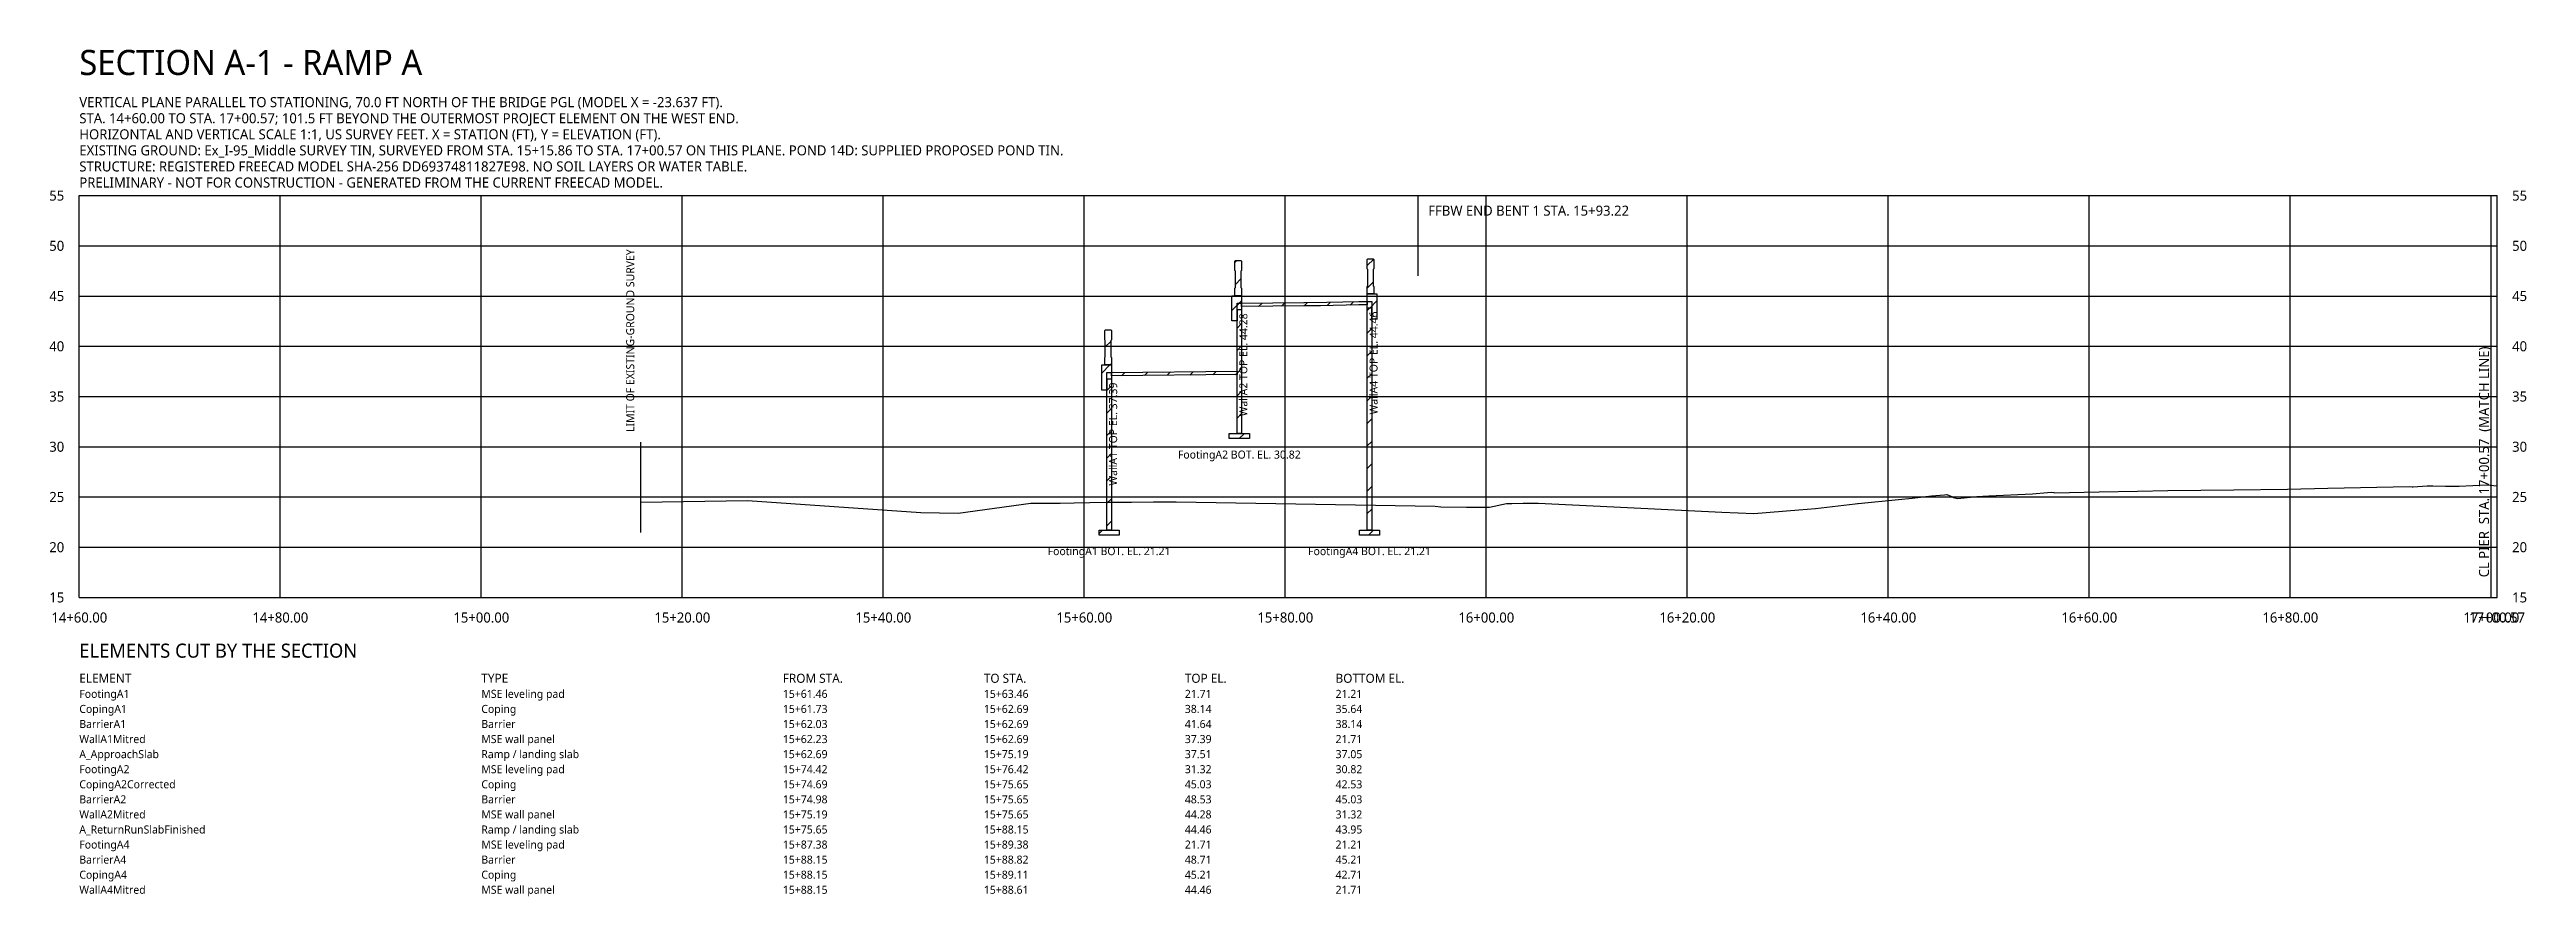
# Model space of a CAD drawing. Extents: x 1457 to 1703, y -15 to 70.
import ezdxf
from ezdxf.enums import TextEntityAlignment as Align

# ---------------------------------------------------------------- set-up
doc = ezdxf.new("R2010")
doc.units = 21
for name, color, linetype in [('CUT_BARRIER', 251, 'Continuous'), ('CUT_BARRIER_HATCH', 251, 'Continuous'), ('CUT_COPING', 252, 'Continuous'), ('CUT_COPING_HATCH', 252, 'Continuous'), ('CUT_MSE_PAD', 30, 'Continuous'), ('CUT_MSE_PAD_HATCH', 30, 'Continuous'), ('CUT_MSE_WALL', 8, 'Continuous'), ('CUT_MSE_WALL_HATCH', 8, 'Continuous'), ('CUT_SLAB', 9, 'Continuous'), ('CUT_SLAB_HATCH', 9, 'Continuous'), ('EXISTING_GROUND', 3, 'Continuous'), ('GRID', 253, 'Continuous'), ('GRID_TEXT', 8, 'Continuous'), ('MATCHLINE', 1, 'Continuous'), ('TEXT', 7, 'Continuous'), ('TITLE', 7, 'Continuous')]:
    doc.layers.add(name, color=color, linetype=linetype)
doc.styles.add('OpenSans', font='OpenSans-Regular.ttf')

msp = doc.modelspace()

# ---------------------------------------------------------------- hatches: boundary and pattern name
at = {"layer": 'CUT_BARRIER_HATCH'}
h = msp.add_hatch(dxfattribs=at)
h.set_pattern_fill('ANSI31', scale=0.5)
h.paths.add_polyline_path([(1575.652, 45.781), (1575.652, 45.031), (1574.985, 45.031), (1574.985, 45.781), (1575.048, 45.844), (1575.048, 47.469), (1574.985, 47.531), (1574.985, 48.469), (1575.048, 48.531), (1575.589, 48.531), (1575.652, 48.469), (1575.652, 47.531), (1575.589, 47.469), (1575.589, 45.844)])
h = msp.add_hatch(dxfattribs=at)
h.set_pattern_fill('ANSI31', scale=0.5)
h.paths.add_polyline_path([(1588.818, 45.214), (1588.152, 45.214), (1588.152, 45.964), (1588.214, 46.027), (1588.214, 47.652), (1588.152, 47.714), (1588.152, 48.652), (1588.214, 48.714), (1588.756, 48.714), (1588.818, 48.652), (1588.818, 47.714), (1588.756, 47.652), (1588.756, 46.027), (1588.818, 45.964)])
h = msp.add_hatch(dxfattribs=at)
h.set_pattern_fill('ANSI31', scale=0.5)
h.paths.add_polyline_path([(1562.694, 38.886), (1562.694, 38.136), (1562.027, 38.136), (1562.027, 38.886), (1562.089, 38.949), (1562.089, 40.574), (1562.027, 40.636), (1562.027, 41.574), (1562.089, 41.636), (1562.631, 41.636), (1562.694, 41.574), (1562.694, 40.636), (1562.631, 40.574), (1562.631, 38.949)])
at = {"layer": 'CUT_COPING_HATCH'}
h = msp.add_hatch(dxfattribs=at)
h.set_pattern_fill('ANSI31', scale=0.5)
h.paths.add_polyline_path([(1575.652, 43.614), (1575.193, 43.614), (1575.193, 42.531), (1574.693, 42.531), (1574.693, 45.031), (1575.652, 45.031), (1575.652, 44.281), (1575.652, 44.198), (1575.652, 44.114), (1575.652, 44.031), (1575.652, 43.948)])
h = msp.add_hatch(dxfattribs=at)
h.set_pattern_fill('ANSI31', scale=0.5)
h.paths.add_polyline_path([(1588.61, 43.798), (1588.152, 43.798), (1588.152, 45.214), (1589.11, 45.214), (1589.11, 42.714), (1588.61, 42.714)])
h = msp.add_hatch(dxfattribs=at)
h.set_pattern_fill('ANSI31', scale=0.5)
h.paths.add_polyline_path([(1562.694, 38.136), (1562.694, 36.719), (1562.235, 36.719), (1562.235, 35.636), (1561.735, 35.636), (1561.735, 38.136)])
at = {"layer": 'CUT_MSE_PAD_HATCH'}
h = msp.add_hatch(dxfattribs=at)
h.set_pattern_fill('ANSI31', scale=0.5)
h.paths.add_polyline_path([(1574.423, 30.818), (1574.423, 31.318), (1576.423, 31.318), (1576.423, 30.818)])
h = msp.add_hatch(dxfattribs=at)
h.set_pattern_fill('ANSI31', scale=0.5)
h.paths.add_polyline_path([(1561.464, 21.208), (1561.464, 21.708), (1563.464, 21.708), (1563.464, 21.208)])
h = msp.add_hatch(dxfattribs=at)
h.set_pattern_fill('ANSI31', scale=0.5)
h.paths.add_polyline_path([(1587.381, 21.708), (1589.381, 21.708), (1589.381, 21.208), (1587.381, 21.208)])
at = {"layer": 'CUT_MSE_WALL_HATCH'}
h = msp.add_hatch(dxfattribs=at)
h.set_pattern_fill('ANSI31', scale=0.5)
h.paths.add_polyline_path([(1588.152, 21.708), (1588.152, 44.464), (1588.61, 44.464), (1588.61, 21.708)])
h = msp.add_hatch(dxfattribs=at)
h.set_pattern_fill('ANSI31', scale=0.5)
h.paths.add_polyline_path([(1575.193, 31.318), (1575.193, 44.281), (1575.537, 44.281), (1575.652, 44.281), (1575.652, 31.318)])
h = msp.add_hatch(dxfattribs=at)
h.set_pattern_fill('ANSI31', scale=0.5)
h.paths.add_polyline_path([(1562.235, 21.708), (1562.235, 37.386), (1562.694, 37.386), (1562.694, 21.708)])
at = {"layer": 'CUT_SLAB_HATCH'}
h = msp.add_hatch(dxfattribs=at)
h.set_pattern_fill('ANSI31', scale=0.5)
h.paths.add_polyline_path([(1588.152, 44.464), (1588.152, 44.381), (1588.152, 44.319), (1588.152, 44.298), (1588.152, 44.214), (1588.152, 44.131), (1587.589, 44.118), (1587.314, 44.112), (1583.51, 44.032), (1581.914, 44.011), (1581.827, 44.01), (1578.764, 43.979), (1575.652, 43.948), (1575.652, 44.031), (1575.652, 44.114), (1575.652, 44.198), (1575.652, 44.281), (1578.764, 44.312), (1581.827, 44.343), (1581.914, 44.344), (1584.136, 44.376), (1587.314, 44.445), (1587.589, 44.452)])
h = msp.add_hatch(dxfattribs=at)
h.set_pattern_fill('ANSI31', scale=0.5)
h.paths.add_polyline_path([(1575.193, 37.511), (1575.193, 37.178), (1562.694, 37.053), (1562.694, 37.386)])

# ---------------------------------------------------------------- linework, layer by layer
at = {"layer": 'CUT_BARRIER'}
for points in [[(1575.652, 45.781), (1575.652, 45.031), (1574.985, 45.031), (1574.985, 45.781), (1575.048, 45.844), (1575.048, 47.469), (1574.985, 47.531), (1574.985, 48.469), (1575.048, 48.531), (1575.589, 48.531), (1575.652, 48.469), (1575.652, 47.531), (1575.589, 47.469), (1575.589, 45.844)], [(1588.818, 45.214), (1588.152, 45.214), (1588.152, 45.964), (1588.214, 46.027), (1588.214, 47.652), (1588.152, 47.714), (1588.152, 48.652), (1588.214, 48.714), (1588.756, 48.714), (1588.818, 48.652), (1588.818, 47.714), (1588.756, 47.652), (1588.756, 46.027), (1588.818, 45.964)], [(1562.694, 38.886), (1562.694, 38.136), (1562.027, 38.136), (1562.027, 38.886), (1562.089, 38.949), (1562.089, 40.574), (1562.027, 40.636), (1562.027, 41.574), (1562.089, 41.636), (1562.631, 41.636), (1562.694, 41.574), (1562.694, 40.636), (1562.631, 40.574), (1562.631, 38.949)]]:
    msp.add_lwpolyline(points, close=True, dxfattribs=at)
at = {"layer": 'CUT_COPING'}
for points in [[(1575.652, 43.614), (1575.193, 43.614), (1575.193, 42.531), (1574.693, 42.531), (1574.693, 45.031), (1575.652, 45.031), (1575.652, 44.281), (1575.652, 44.198), (1575.652, 44.114), (1575.652, 44.031), (1575.652, 43.948)], [(1588.61, 43.798), (1588.152, 43.798), (1588.152, 45.214), (1589.11, 45.214), (1589.11, 42.714), (1588.61, 42.714)], [(1562.694, 38.136), (1562.694, 36.719), (1562.235, 36.719), (1562.235, 35.636), (1561.735, 35.636), (1561.735, 38.136)]]:
    msp.add_lwpolyline(points, close=True, dxfattribs=at)
at = {"layer": 'CUT_MSE_PAD'}
for points in [[(1574.423, 30.818), (1574.423, 31.318), (1576.423, 31.318), (1576.423, 30.818)], [(1561.464, 21.208), (1561.464, 21.708), (1563.464, 21.708), (1563.464, 21.208)], [(1587.381, 21.708), (1589.381, 21.708), (1589.381, 21.208), (1587.381, 21.208)]]:
    msp.add_lwpolyline(points, close=True, dxfattribs=at)
at = {"layer": 'CUT_MSE_WALL'}
for points in [[(1588.152, 21.708), (1588.152, 44.464), (1588.61, 44.464), (1588.61, 21.708)], [(1575.193, 31.318), (1575.193, 44.281), (1575.537, 44.281), (1575.652, 44.281), (1575.652, 31.318)], [(1562.235, 21.708), (1562.235, 37.386), (1562.694, 37.386), (1562.694, 21.708)]]:
    msp.add_lwpolyline(points, close=True, dxfattribs=at)
at = {"layer": 'CUT_SLAB'}
for points in [[(1588.152, 44.464), (1588.152, 44.381), (1588.152, 44.319), (1588.152, 44.298), (1588.152, 44.214), (1588.152, 44.131), (1587.589, 44.118), (1587.314, 44.112), (1583.51, 44.032), (1581.914, 44.011), (1581.827, 44.01), (1578.764, 43.979), (1575.652, 43.948), (1575.652, 44.031), (1575.652, 44.114), (1575.652, 44.198), (1575.652, 44.281), (1578.764, 44.312), (1581.827, 44.343), (1581.914, 44.344), (1584.136, 44.376), (1587.314, 44.445), (1587.589, 44.452)], [(1575.193, 37.511), (1575.193, 37.178), (1562.694, 37.053), (1562.694, 37.386)]]:
    msp.add_lwpolyline(points, close=True, dxfattribs=at)
at = {"layer": 'EXISTING_GROUND'}
msp.add_line((1515.858, 21.468), (1515.858, 30.468), dxfattribs=at)
for points in [[(1605.158, 24.38), (1614.047, 23.935), (1623.422, 23.498), (1625.059, 23.406), (1626.625, 23.337), (1631.109, 23.711), (1632.754, 23.852), (1636.685, 24.327), (1636.926, 24.356), (1637.016, 24.365), (1641.028, 24.751), (1642.379, 24.889), (1644.282, 25.096), (1645.581, 25.222), (1645.821, 25.237), (1646.376, 25.018), (1646.493, 24.951), (1646.876, 24.841), (1647.228, 24.873), (1648.817, 25.047), (1649.998, 25.106), (1654.338, 25.309), (1655.832, 25.436), (1656.269, 25.464), (1656.479, 25.431), (1656.536, 25.427), (1660.994, 25.509), (1664.804, 25.58), (1667.828, 25.632), (1674.368, 25.718), (1679.713, 25.788), (1683.736, 25.867), (1691.843, 26.026), (1692.111, 26.01), (1692.216, 26.023), (1693.622, 26.093), (1694.186, 26.101), (1695.43, 26.076), (1696.369, 26.061), (1696.798, 26.076), (1699.509, 26.198), (1700.57, 26.118)], [(1515.858, 24.468), (1526.497, 24.637), (1543.722, 23.449), (1547.458, 23.392), (1554.686, 24.376), (1557.582, 24.387), (1559.004, 24.419), (1560.549, 24.448), (1562.207, 24.474), (1564.692, 24.482), (1566.889, 24.507), (1569.145, 24.53), (1594.904, 24.087), (1595.478, 24.006)], [(1595.478, 24.006), (1598.039, 23.99), (1598.618, 23.987), (1600.328, 23.981), (1602.011, 24.358), (1602.393, 24.361), (1602.43, 24.361), (1602.463, 24.362), (1602.502, 24.362), (1602.544, 24.362), (1603.666, 24.37), (1603.702, 24.37), (1603.947, 24.372), (1604.325, 24.374), (1604.945, 24.378), (1605.158, 24.38)]]:
    msp.add_lwpolyline(points, dxfattribs=at)
at = {"layer": 'GRID'}
for p, q in [((1460, 55), (1700.57, 55)), ((1460, 15), (1460, 55)), ((1460, 15), (1460, 55)), ((1480, 15), (1480, 55)), ((1500, 15), (1500, 55)), ((1520, 15), (1520, 55)), ((1540, 15), (1540, 55)), ((1560, 15), (1560, 55)), ((1580, 15), (1580, 55)), ((1600, 15), (1600, 55)), ((1620, 15), (1620, 55)), ((1640, 15), (1640, 55)), ((1660, 15), (1660, 55)), ((1680, 15), (1680, 55)), ((1700, 15), (1700, 55)), ((1700.57, 15), (1700.57, 55)), ((1460, 50), (1700.57, 50)), ((1460, 45), (1700.57, 45)), ((1460, 40), (1700.57, 40)), ((1460, 35), (1700.57, 35)), ((1460, 30), (1700.57, 30)), ((1460, 25), (1700.57, 25)), ((1460, 20), (1700.57, 20)), ((1460, 15), (1700.57, 15))]:
    msp.add_line(p, q, dxfattribs=at)
at = {"layer": 'MATCHLINE'}
msp.add_line((1700.57, 15), (1700.57, 55), dxfattribs=at)
at = {"layer": 'TEXT'}
msp.add_line((1593.22, 47), (1593.22, 55), dxfattribs=at)

# ---------------------------------------------------------------- texts
at = {"layer": 'EXISTING_GROUND', "style": 'OpenSans'}
msp.add_text('LIMIT OF EXISTING-GROUND SURVEY', height=0.8, rotation=90, dxfattribs=at).set_placement((1515.458, 31.468), align=Align.BOTTOM_LEFT)
at = {"layer": 'GRID_TEXT', "style": 'OpenSans'}
for s, p in [('55', (1458.5, 55)), ('50', (1458.5, 50)), ('45', (1458.5, 45)), ('40', (1458.5, 40)), ('35', (1458.5, 35)), ('30', (1458.5, 30)), ('25', (1458.5, 25)), ('20', (1458.5, 20)), ('15', (1458.5, 15))]:
    msp.add_text(s, height=1, dxfattribs=at).set_placement(p, align=Align.MIDDLE_RIGHT)
for s, p in [('55', (1702.07, 55)), ('50', (1702.07, 50)), ('45', (1702.07, 45)), ('40', (1702.07, 40)), ('35', (1702.07, 35)), ('30', (1702.07, 30)), ('25', (1702.07, 25)), ('20', (1702.07, 20)), ('15', (1702.07, 15))]:
    msp.add_text(s, height=1, dxfattribs=at).set_placement(p, align=Align.MIDDLE_LEFT)
for s, p in [('14+60.00', (1460, 13.5)), ('14+60.00', (1460, 13.5)), ('14+80.00', (1480, 13.5)), ('15+00.00', (1500, 13.5)), ('15+20.00', (1520, 13.5)), ('15+40.00', (1540, 13.5)), ('15+60.00', (1560, 13.5)), ('15+80.00', (1580, 13.5)), ('16+00.00', (1600, 13.5)), ('16+20.00', (1620, 13.5)), ('16+40.00', (1640, 13.5)), ('16+60.00', (1660, 13.5)), ('16+80.00', (1680, 13.5)), ('17+00.00', (1700, 13.5)), ('17+00.57', (1700.57, 13.5))]:
    msp.add_text(s, height=1, dxfattribs=at).set_placement(p, align=Align.TOP_CENTER)
at = {"layer": 'MATCHLINE', "style": 'OpenSans'}
msp.add_text('CL PIER  STA. 17+00.57  (MATCH LINE)', height=1, rotation=90, dxfattribs=at).set_placement((1700.07, 17), align=Align.BOTTOM_LEFT)
at = {"layer": 'TEXT', "style": 'OpenSans'}
msp.add_text('FFBW END BENT 1 STA. 15+93.22', height=1, dxfattribs=at).set_placement((1594.22, 54), align=Align.TOP_LEFT)
for s, p in [('WallA2 TOP EL. 44.28', (1575.423, 43.281)), ('WallA4 TOP EL. 44.46', (1588.381, 43.464)), ('WallA1 TOP EL. 37.39', (1562.465, 36.386))]:
    msp.add_text(s, height=0.8, rotation=90, dxfattribs=at).set_placement(p, align=Align.TOP_RIGHT)
for s, p in [('FootingA2 BOT. EL. 30.82', (1575.423, 29.618)), ('FootingA1 BOT. EL. 21.21', (1562.464, 20.008)), ('FootingA4 BOT. EL. 21.21', (1588.381, 20.008))]:
    msp.add_text(s, height=0.8, dxfattribs=at).set_placement(p, align=Align.TOP_CENTER)
for s, p in [('FootingA1', (1460, 5)), ('MSE leveling pad', (1500, 5)), ('15+61.46', (1530, 5)), ('15+63.46', (1550, 5)), ('21.71', (1570, 5)), ('21.21', (1585, 5)), ('CopingA1', (1460, 3.5)), ('BarrierA1', (1460, 2)), ('Coping', (1500, 3.5)), ('Barrier', (1500, 2)), ('15+61.73', (1530, 3.5)), ('15+62.03', (1530, 2)), ('15+62.69', (1550, 3.5)), ('15+62.69', (1550, 2)), ('41.64', (1570, 2)), ('38.14', (1570, 3.5)), ('35.64', (1585, 3.5)), ('38.14', (1585, 2)), ('WallA1Mitred', (1460, 0.5)), ('MSE wall panel', (1500, 0.5)), ('15+62.23', (1530, 0.5)), ('15+62.69', (1550, 0.5)), ('37.39', (1570, 0.5)), ('21.71', (1585, 0.5)), ('A_ApproachSlab', (1460, -1)), ('FootingA2', (1460, -2.5)), ('Ramp / landing slab', (1500, -1)), ('MSE leveling pad', (1500, -2.5)), ('15+62.69', (1530, -1)), ('15+74.42', (1530, -2.5)), ('15+75.19', (1550, -1)), ('15+76.42', (1550, -2.5)), ('37.51', (1570, -1)), ('31.32', (1570, -2.5)), ('37.05', (1585, -1)), ('30.82', (1585, -2.5)), ('CopingA2Corrected', (1460, -4)), ('BarrierA2', (1460, -5.5)), ('Coping', (1500, -4)), ('Barrier', (1500, -5.5)), ('15+74.69', (1530, -4)), ('15+74.98', (1530, -5.5)), ('15+75.65', (1550, -4)), ('15+75.65', (1550, -5.5)), ('45.03', (1570, -4)), ('48.53', (1570, -5.5)), ('42.53', (1585, -4)), ('45.03', (1585, -5.5)), ('WallA2Mitred', (1460, -7)), ('MSE wall panel', (1500, -7)), ('15+75.19', (1530, -7)), ('15+75.65', (1550, -7)), ('44.28', (1570, -7)), ('31.32', (1585, -7)), ('A_ReturnRunSlabFinished', (1460, -8.5)), ('FootingA4', (1460, -10)), ('Ramp / landing slab', (1500, -8.5)), ('MSE leveling pad', (1500, -10)), ('15+75.65', (1530, -8.5)), ('15+87.38', (1530, -10)), ('15+88.15', (1550, -8.5)), ('15+89.38', (1550, -10)), ('44.46', (1570, -8.5)), ('21.71', (1570, -10)), ('43.95', (1585, -8.5)), ('21.21', (1585, -10)), ('CopingA4', (1460, -13)), ('BarrierA4', (1460, -11.5)), ('Coping', (1500, -13)), ('Barrier', (1500, -11.5)), ('15+88.15', (1530, -11.5)), ('15+88.15', (1530, -13)), ('15+88.82', (1550, -11.5)), ('15+89.11', (1550, -13)), ('48.71', (1570, -11.5)), ('45.21', (1570, -13)), ('45.21', (1585, -11.5)), ('42.71', (1585, -13)), ('WallA4Mitred', (1460, -14.5)), ('MSE wall panel', (1500, -14.5)), ('15+88.15', (1530, -14.5)), ('15+88.61', (1550, -14.5)), ('44.46', (1570, -14.5)), ('21.71', (1585, -14.5))]:
    msp.add_text(s, height=0.8, dxfattribs=at).set_placement(p)
at = {"layer": 'TITLE', "style": 'OpenSans'}
for s, height, p in [('SECTION A-1 - RAMP A', 2.5, (1460, 67)), ('VERTICAL PLANE PARALLEL TO STATIONING, 70.0 FT NORTH OF THE BRIDGE PGL (MODEL X = -23.637 FT).', 1, (1460, 63.8)), ('STA. 14+60.00 TO STA. 17+00.57; 101.5 FT BEYOND THE OUTERMOST PROJECT ELEMENT ON THE WEST END.', 1, (1460, 62.2)), ('HORIZONTAL AND VERTICAL SCALE 1:1, US SURVEY FEET. X = STATION (FT), Y = ELEVATION (FT).', 1, (1460, 60.6)), ('EXISTING GROUND: Ex_I-95_Middle SURVEY TIN, SURVEYED FROM STA. 15+15.86 TO STA. 17+00.57 ON THIS PLANE. POND 14D: SUPPLIED PROPOSED POND TIN.', 1, (1460, 59)), ('STRUCTURE: REGISTERED FREECAD MODEL SHA-256 DD69374811827E98. NO SOIL LAYERS OR WATER TABLE.', 1, (1460, 57.4)), ('PRELIMINARY - NOT FOR CONSTRUCTION - GENERATED FROM THE CURRENT FREECAD MODEL.', 1, (1460, 55.8)), ('ELEMENTS CUT BY THE SECTION', 1.4, (1460, 9)), ('ELEMENT', 0.9, (1460, 6.5)), ('TYPE', 0.9, (1500, 6.5)), ('FROM STA.', 0.9, (1530, 6.5)), ('TO STA.', 0.9, (1550, 6.5)), ('TOP EL.', 0.9, (1570, 6.5)), ('BOTTOM EL.', 0.9, (1585, 6.5))]:
    msp.add_text(s, height=height, dxfattribs=at).set_placement(p)

doc.saveas('drawing.dxf')
